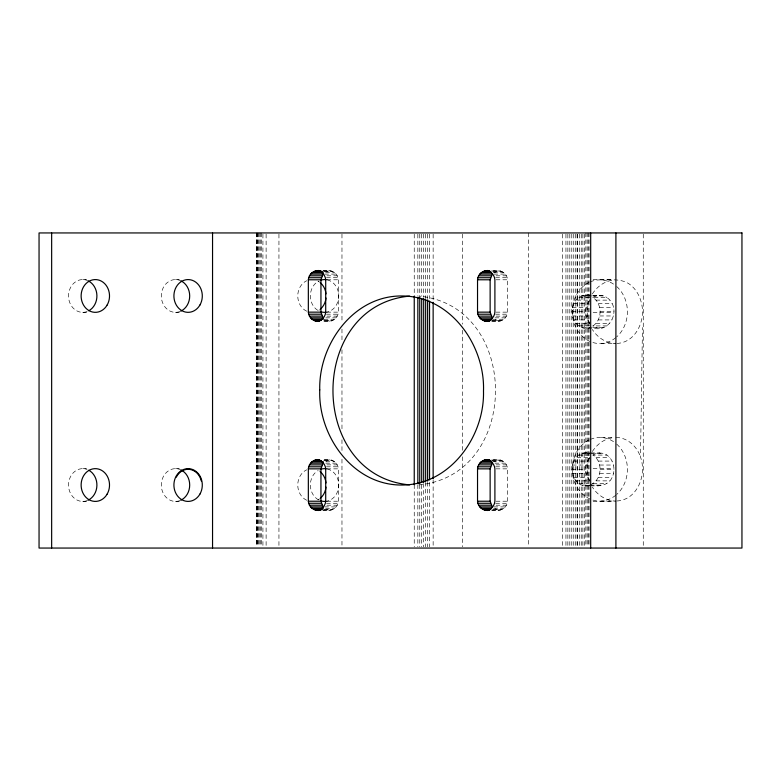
<?xml version="1.0" encoding="UTF-8"?>
<svg xmlns="http://www.w3.org/2000/svg" width="781" height="781" viewBox="0 0 781 781"><rect width="100%" height="100%" fill="white"/><g stroke="black" fill="none" stroke-linecap="round" stroke-linejoin="round"><path stroke-width="0.59" stroke-dasharray="3.9 2.93" d="M616.951 500.982C637.618 499.869 646.902 474.565 640.508 457.09L642.46 327.473M591.744 328.108C565.708 333.614 565.708 289.829 591.744 295.335M575.929 323.305L589.792 323.305C584.354 316.813 584.354 306.63 589.792 300.129L575.929 300.129M589.43 485.665C566.596 489.433 566.596 449.134 589.43 452.892M606.925 325.911L593.062 325.911C602.395 319.497 602.395 303.946 593.062 297.532L606.925 297.532C621.764 307.948 611.289 333.223 592.896 328.108M575.929 480.871L589.792 480.871C584.354 474.37 584.354 464.187 589.792 457.695L575.929 457.695M590.495 484.698C602.21 480.081 603.274 461.922 593.062 455.089L606.925 455.089C613.915 459.97 615.779 469.986 612.119 477.474C608.419 485.821 598.5 486.553 590.592 485.665M323.9 321.176C330.295 322.787 338.036 319.37 338.31 312.146L338.31 279.783C338.017 271.983 329.377 269.084 322.748 270.753M322.748 510.247C329.377 511.916 338.017 509.017 338.31 501.217L338.31 468.854C338.036 461.63 330.295 458.213 323.9 459.824M491.952 321.176C498.581 322.846 507.211 319.946 507.513 312.146L507.513 279.783C507.211 271.983 498.581 269.084 491.952 270.753M491.952 510.247C498.581 511.916 507.211 509.017 507.513 501.217L507.513 468.854C507.211 461.054 498.581 458.154 491.952 459.824M589.577 299.533C586.707 307.363 586.707 316.071 589.577 323.91M589.577 457.09C586.707 464.929 586.707 473.637 589.577 481.467M592.34 293.959C597.045 286.607 604.855 280.73 613.768 280.135M592.34 451.525C597.045 444.164 604.855 438.287 613.768 437.692M493.69 272.676L498.825 270.753M493.69 461.756L498.825 459.824M592.74 297.532C596.996 294.74 602.668 294.74 606.925 297.532M592.74 455.089C596.996 452.297 602.668 452.297 606.925 455.089M326.077 271.622L329.621 270.753M585.965 328.108L589.635 327.551M585.965 485.665L589.635 485.108M329.621 459.824L324.496 461.756L334.756 461.756M616.951 343.425C635.187 342.634 645.018 321.909 641.972 305.596C640.645 297.864 637.052 290.415 630.97 285.319C622.682 278.261 611.24 279.988 601.224 279.93M418.85 484.884C521.034 475.463 521.034 305.537 418.85 296.116M601.224 437.497L613.641 437.458M323.227 270.978L331.437 270.978M491.474 270.978L500.641 270.978M323.783 271.622L333.175 271.622M492.977 271.622L502.378 271.622M325.589 272.676L334.756 272.676M493.641 272.676L503.96 272.676M324.652 274.092L336.113 274.092M493.856 274.092L505.317 274.092M326.878 275.8L337.187 275.8M496.072 275.8L506.391 275.8M326.468 277.724L337.929 277.724M495.671 277.724L507.133 277.724M82.718 279.578L87.296 279.578M175.5 279.578L180.089 279.578M593.091 279.578L613.505 279.578M326.849 279.783L338.31 279.783M496.052 279.783L507.513 279.783M592.896 295.335L599.828 295.335M582.294 295.892L591.539 295.892M592.691 295.892L603.508 295.892M578.867 297.532L591.578 297.532M596.001 300.129L609.863 300.129M573.674 303.526L587.546 303.526M598.256 303.526L612.119 303.526M572.258 307.48L586.121 307.48M599.671 307.48L613.534 307.48M571.77 311.717L585.643 311.717M600.159 311.717L614.022 311.717M326.849 312.146L338.31 312.146M496.052 312.146L507.513 312.146M82.718 312.351L87.296 312.351M175.5 312.351L180.089 312.351M593.091 312.351L613.505 312.351M326.468 314.206L337.929 314.206M495.671 314.206L507.133 314.206M572.258 315.963L586.121 315.963M599.671 315.963L613.534 315.963M326.878 316.129L337.187 316.129M496.072 316.129L506.391 316.129M325.804 317.838L336.113 317.838M494.998 317.838L505.317 317.838M334.756 319.244L324.447 319.244L329.621 321.176M492.499 319.244L503.96 319.244M573.674 319.917L587.546 319.917M598.256 319.917L612.119 319.917M323.783 320.298L333.175 320.298M491.835 320.298L502.378 320.298M324.369 320.952L331.437 320.952M491.474 320.952L500.641 320.952M596.001 323.305L609.863 323.305M578.867 325.911L591.578 325.911M582.294 327.551L591.539 327.551M592.691 327.551L603.508 327.551M590.592 452.892L599.828 452.892M582.294 453.449L589.225 453.449M590.377 453.449L603.508 453.449M578.867 455.089L589.264 455.089M596.001 457.695L609.863 457.695M324.369 460.048L331.437 460.048M491.474 460.048L500.641 460.048M323.783 460.702L333.175 460.702M491.835 460.702L502.378 460.702M573.674 461.083L587.546 461.083M598.256 461.083L612.119 461.083M492.499 461.756L503.96 461.756M325.804 463.162L336.113 463.162M494.998 463.162L505.317 463.162M326.878 464.871L337.187 464.871M496.072 464.871L506.391 464.871M572.258 465.037L586.121 465.037M599.671 465.037L613.534 465.037M326.468 466.794L337.929 466.794M495.671 466.794L507.133 466.794M82.718 468.649L87.296 468.649M175.5 468.649L180.089 468.649M593.091 468.649L613.505 468.649M326.849 468.854L338.31 468.854M496.052 468.854L507.513 468.854M571.77 469.283L585.643 469.283M600.159 469.283L614.022 469.283M572.258 473.52L586.121 473.52M599.671 473.52L613.534 473.52M573.674 477.474L587.546 477.474M598.256 477.474L612.119 477.474M596.001 480.871L609.863 480.871M578.867 483.468L589.264 483.468M593.062 483.468L606.925 483.468M582.294 485.108L589.225 485.108M590.377 485.108L603.508 485.108M326.849 501.217L338.31 501.217M496.052 501.217L507.513 501.217M82.718 501.422L87.296 501.422M175.5 501.422L180.089 501.422M593.091 501.422L613.505 501.422M326.468 503.276L337.929 503.276M495.671 503.276L507.133 503.276M326.878 505.2L337.187 505.2M496.072 505.2L506.391 505.2M324.652 506.908L336.113 506.908M493.856 506.908L505.317 506.908M325.589 508.324L334.756 508.324M493.641 508.324L503.96 508.324M323.783 509.378L333.175 509.378M492.977 509.378L502.378 509.378M323.227 510.022L331.437 510.022M491.474 510.022L500.641 510.022M601.224 343.503L615.906 343.542C606.222 343.396 597.387 337.558 592.34 329.475M601.224 501.07L615.906 501.109C606.222 500.963 597.387 495.115 592.34 487.041M615.906 437.458C627.475 437.448 637.101 446.459 640.508 457.09M498.825 321.176L493.69 319.244M498.825 510.247L493.69 508.324M329.621 510.247L326.077 509.378M585.965 295.335L589.635 295.892M599.828 328.108L596.157 327.551L592.74 325.911M585.965 452.892L589.635 453.449M599.828 485.665L596.157 485.108L592.74 483.468M643.271 234.154L643.271 546.846M589.059 232.943L589.05 546.846M588.152 232.943L588.161 546.846M587.078 232.943L587.087 546.846M585.828 232.943L585.838 546.846M584.442 234.154L584.432 546.846M582.89 234.154L582.89 546.846M581.24 234.154L581.23 546.846M579.473 234.154L579.473 546.846M577.628 234.154L577.628 546.846M577.1 234.154L577.1 546.846M575.714 234.154L575.714 546.846M573.762 234.154L573.762 546.846M571.79 234.154L571.79 546.846M569.808 234.154L569.808 546.846M567.855 234.154L567.855 546.846M565.942 234.154L565.942 546.846M562.34 234.154L562.34 546.846M528.659 232.943L528.659 546.846M462.479 234.154L462.479 324.193M462.479 330.275L462.479 450.725M462.479 456.807L462.479 546.846M433.143 234.154L433.143 301.075M433.143 479.925L433.143 546.846M429.53 234.154L429.53 298.645M429.53 482.355L429.53 546.846M427.617 234.154L427.617 298.645M427.617 482.355L427.617 546.846M425.665 234.154L425.665 298.645M425.665 482.355L425.665 546.846M423.692 234.154L423.692 297.424M423.692 483.576L423.692 546.846M421.711 234.154L421.711 296.204M421.711 484.796L421.711 546.846M419.758 234.154L419.758 296.204M419.758 484.796L419.758 546.846M417.845 234.154L417.845 296.204M417.845 484.796L417.845 546.846M414.242 234.154L414.242 296.204M414.242 484.796L414.242 546.846M341.971 234.154L341.971 321.762M341.971 329.055L341.971 341.229M341.971 349.742L341.971 431.258M341.971 439.771L341.971 451.945M341.971 459.238L341.971 546.846M278.944 234.154L278.944 546.846M266.116 234.154L266.116 546.846M262.924 234.154L262.924 546.846M261.518 232.943L261.518 546.846M260.278 232.943L260.278 546.846M259.194 232.943L259.194 546.846M258.296 232.943L258.296 546.846M257.593 232.943L257.593 546.846M257.076 232.943L257.076 546.846M256.773 232.943L256.773 546.846M256.666 232.943L256.666 546.846M615.809 337.656A31.826 27.56 90 0 1 575.734 327.161A31.826 27.56 90 0 1 589.225 282.341M590.26 281.873A31.826 27.56 90 0 1 613.934 284.372M616.707 286.549A31.826 27.56 90 0 1 616.707 336.884M615.809 495.213A31.826 27.56 90 0 1 575.734 484.728A31.826 27.56 90 0 1 589.225 439.908M590.26 439.43A31.826 27.56 90 0 1 613.934 441.929M616.707 444.116A31.826 27.56 90 0 1 616.707 494.451M179.884 311.551A16.381 14.195 -90 0 1 161.306 295.96A16.381 14.195 -90 0 1 179.884 280.379M179.884 500.621A16.381 14.195 -90 0 1 161.306 485.04A16.381 14.195 -90 0 1 179.884 469.449M87.101 500.621A16.381 14.195 -90 0 1 68.523 485.04A16.381 14.195 -90 0 1 87.101 469.449M87.101 311.551A16.381 14.195 90 0 1 68.523 295.96A16.381 14.195 90 0 1 87.101 280.379M306.728 311.199A16.381 14.195 90 0 1 297.766 295.96A16.381 14.195 90 0 1 306.728 280.73M317.994 281.14A16.381 14.195 90 0 1 319.556 282.126M319.556 309.803A16.381 14.195 90 0 1 318.785 310.321M318.785 470.679A16.381 14.195 -90 0 1 319.556 471.197M319.556 498.874A16.381 14.195 -90 0 1 317.994 499.86M306.728 500.27A16.381 14.195 -90 0 1 297.766 485.04A16.381 14.195 -90 0 1 306.728 469.801M317.721 310.321A16.381 14.195 90 0 1 310.369 295.452A16.381 14.195 90 0 1 318.511 281.14M327.219 279.871A16.381 14.195 90 0 1 338.749 295.96A16.381 14.195 90 0 1 327.219 312.058M327.219 468.942A16.381 14.195 -90 0 1 338.749 485.04A16.381 14.195 -90 0 1 327.219 501.129M318.511 499.86A16.381 14.195 -90 0 1 310.369 485.548A16.381 14.195 -90 0 1 317.721 470.679"/><path stroke-width="1.17" d="M319.312 321.176C313.777 322.172 308.612 317.652 308.339 312.146L308.339 279.783C308.593 273.711 314.606 269.465 320.454 270.753M310.535 317.838L323.139 317.838L320.942 312.146L320.942 279.783L323.139 274.092L310.535 274.092M320.454 510.247C314.606 511.535 308.593 507.289 308.339 501.217L308.339 468.854C308.612 463.348 313.777 458.828 319.312 459.824M310.535 506.908L323.139 506.908L320.942 501.217L320.942 468.854L323.139 463.162L310.535 463.162M489.658 321.176C483.8 322.465 477.796 318.218 477.533 312.146L477.533 279.783C477.796 273.711 483.8 269.465 489.658 270.753M479.729 317.838L492.333 317.838L490.136 312.146L490.136 279.783L492.333 274.092L479.729 274.092M489.658 510.247C483.8 511.535 477.796 507.289 477.533 501.217L477.533 468.854C477.796 462.782 483.8 458.535 489.658 459.824M479.729 506.908L492.333 506.908L490.136 501.217L490.136 468.854L492.333 463.162L479.729 463.162M317.018 321.176C321.792 321.137 325.365 316.666 325.706 312.146L325.706 279.783C325.365 275.263 321.792 270.782 317.018 270.753M486.221 321.176C490.995 321.137 494.568 316.666 494.9 312.146L494.9 279.783C494.568 275.263 490.995 270.782 486.221 270.753M317.018 510.247C321.792 510.218 325.365 505.737 325.706 501.217L325.706 468.854C325.365 464.334 321.792 459.863 317.018 459.824M486.221 510.247C490.995 510.218 494.568 505.737 494.9 501.217L494.9 468.854C494.568 464.334 490.995 459.863 486.221 459.824M409.595 296.116C307.421 305.537 307.421 475.463 409.595 484.884M315.202 270.978L321.128 270.978M484.405 270.978L488.984 270.978M313.464 271.622L322.631 271.622M482.668 271.622L490.693 271.622M311.892 272.676L323.344 272.676M481.086 272.676L491.395 272.676M309.461 275.8L322.065 275.8M478.655 275.8L491.259 275.8M308.72 277.724L321.323 277.724M477.913 277.724L490.517 277.724M308.339 279.783L320.942 279.783M477.533 279.783L490.136 279.783M308.339 312.146L320.942 312.146M477.533 312.146L490.136 312.146M308.72 314.206L321.323 314.206M477.913 314.206L490.517 314.206M309.461 316.129L322.065 316.129M478.655 316.129L491.259 316.129M311.892 319.244L323.344 319.244M481.086 319.244L491.395 319.244M313.464 320.298L321.489 320.298M482.668 320.298L490.693 320.298M315.202 320.952L319.79 320.952M484.405 320.952L488.984 320.952M315.202 460.048L319.79 460.048M484.405 460.048L488.984 460.048M313.464 460.702L321.489 460.702M482.668 460.702L490.693 460.702M311.892 461.756L323.344 461.756M481.086 461.756L491.395 461.756M309.461 464.871L322.065 464.871M478.655 464.871L491.259 464.871M308.72 466.794L321.323 466.794M477.913 466.794L490.517 466.794M308.339 468.854L320.942 468.854M477.533 468.854L490.136 468.854M308.339 501.217L320.942 501.217M477.533 501.217L490.136 501.217M308.72 503.276L321.323 503.276M477.913 503.276L490.517 503.276M309.461 505.2L322.065 505.2M478.655 505.2L491.259 505.2M311.892 508.324L323.344 508.324M481.086 508.324L491.395 508.324M313.464 509.378L322.631 509.378M482.668 509.378L490.693 509.378M315.202 510.022L321.128 510.022M484.405 510.022L488.984 510.022M615.906 232.943L615.906 548.057M590.69 232.943L590.69 548.057M433.143 302.286L433.143 478.714M429.53 301.075L429.53 479.925M427.617 299.855L427.617 481.145M425.665 299.855L425.665 481.145M423.692 298.645L423.692 482.355M421.711 298.645L421.711 482.355M419.758 297.424L419.758 483.576M417.845 297.424L417.845 483.576M414.242 296.204L414.242 484.796M212.549 232.943L212.549 548.057M51.653 232.943L51.653 548.057M176.291 477.162A15.757 13.648 90 0 1 189.89 469.42A15.757 13.648 90 0 1 201.283 480.959M180.723 280.73A16.381 14.195 -90 0 1 189.695 295.96A16.381 14.195 -90 0 1 180.723 311.199M180.723 469.801A16.381 14.195 -90 0 1 189.695 485.04A16.381 14.195 -90 0 1 180.723 500.27M88.761 470.211A16.381 14.195 -90 0 1 96.903 485.548A16.381 14.195 -90 0 1 87.941 500.27M87.941 280.73A16.381 14.195 90 0 1 96.903 295.452A16.381 14.195 90 0 1 88.761 310.789M320.298 282.702A16.381 14.195 90 0 1 326.028 293.91M326.028 298.02A16.381 14.195 90 0 1 320.298 309.217M320.298 471.783A16.381 14.195 -90 0 1 326.028 482.98M326.028 487.09A16.381 14.195 -90 0 1 320.298 498.298M326.331 312.224A16.381 14.195 90 0 1 321.03 311.834M321.03 280.096A16.381 14.195 90 0 1 326.331 279.705M321.03 469.166A16.381 14.195 -90 0 1 326.331 468.776M326.331 501.295A16.381 14.195 -90 0 1 321.03 500.904M319.751 389.904C318.043 435.573 352.573 484.903 401.102 485.03C449.602 485.636 484.728 436.735 483.488 391.096C485.196 345.427 450.666 296.097 402.137 295.97C353.637 295.364 318.511 344.265 319.751 389.904M741.95 232.943L39.05 232.943L39.05 548.057L741.95 548.057L741.95 232.943M199.926 305.029A16.381 14.195 -90 0 0 188.992 279.608A16.381 14.195 -90 0 0 175.393 303.253A16.381 14.195 -90 0 0 199.926 305.029M199.926 494.1A16.381 14.195 -90 0 0 188.992 468.678A16.381 14.195 -90 0 0 175.393 492.323A16.381 14.195 -90 0 0 199.926 494.1M107.143 494.1A16.381 14.195 -90 0 0 96.209 468.678A16.381 14.195 -90 0 0 82.61 492.323A16.381 14.195 -90 0 0 107.143 494.1M107.143 305.029A16.381 14.195 -90 0 0 96.209 279.608A16.381 14.195 -90 0 0 82.61 303.253A16.381 14.195 -90 0 0 107.143 305.029"/></g></svg>
